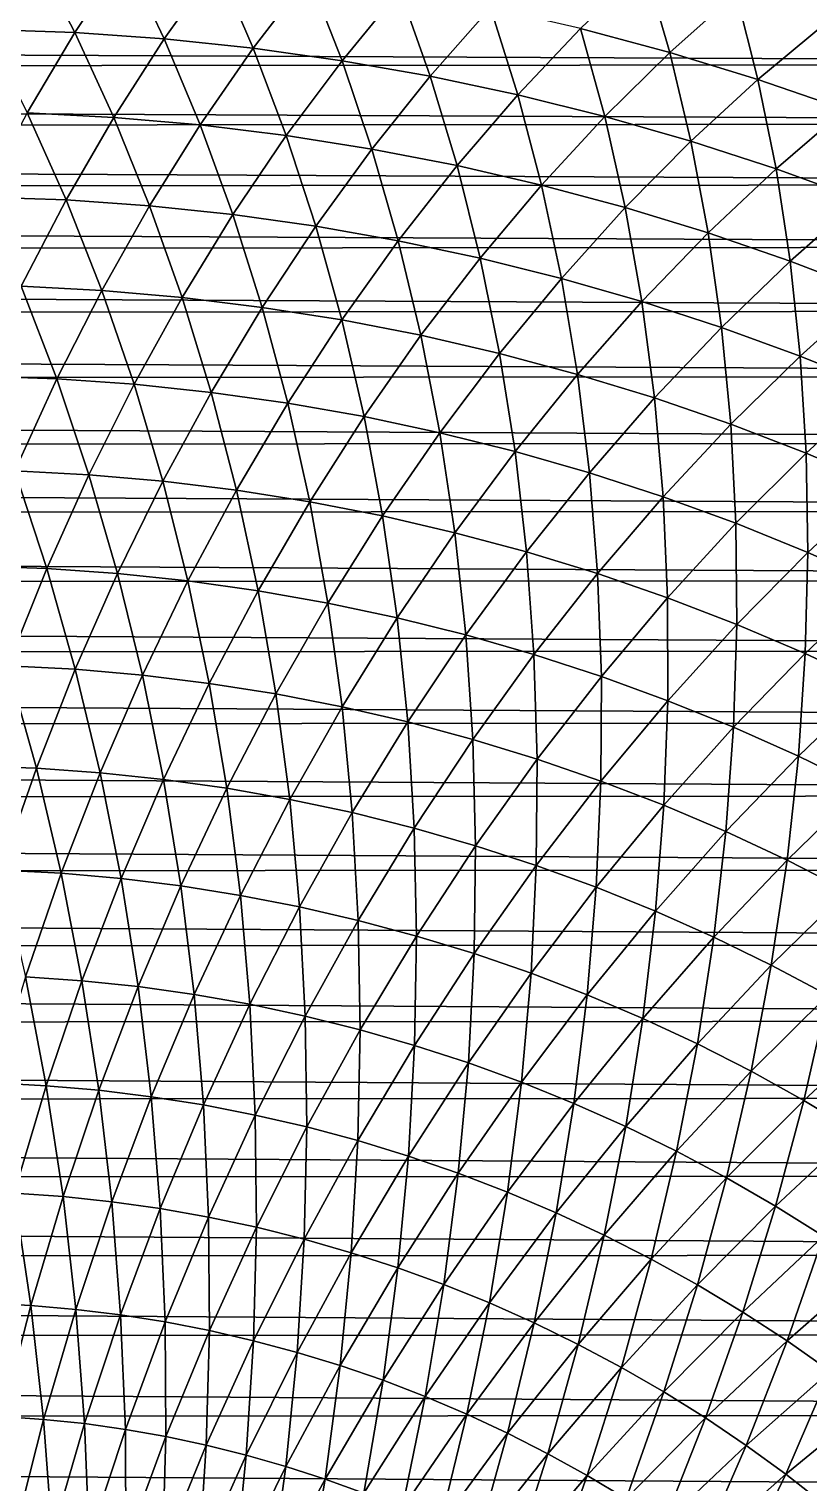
# Model space of a CAD drawing. Header units: millimetres. Extents: x -3250 to 5350, y -3250 to 3250.
# Drawn here: x 4570.5 to 4751.2, y 257.8 to 594.5 of the extents above; entities that cross this region are included whole.
import ezdxf

# ---------------------------------------------------------------- set-up
doc = ezdxf.new("R2010")
doc.units = ezdxf.units.MM
doc.header["$MEASUREMENT"] = 0
doc.layers.add('MESH_3D', color=2, linetype='CONTINUOUS')

msp = doc.modelspace()

# ---------------------------------------------------------------- linework, layer by layer
at = {"layer": 'MESH_3D'}
for points in [[(4560.38, 594.43, 26035.3), (4571.39, 612.46, 26014.23), (4550, 599.82, 26029.35)], [(4560.38, 594.43, 26035.3), (4581.11, 593.7, 26035.3), (4571.39, 612.46, 26014.23)], [(4581.11, 593.7, 26035.3), (4592.75, 611.34, 26014.23), (4571.39, 612.46, 26014.23)], [(4581.11, 593.7, 26035.3), (4601.82, 592.25, 26035.3), (4592.75, 611.34, 26014.23)], [(4601.82, 592.25, 26035.3), (4614.06, 609.48, 26014.23), (4592.75, 611.34, 26014.23)], [(4601.82, 592.25, 26035.3), (4622.45, 590.08, 26035.3), (4614.06, 609.48, 26014.23)], [(4622.45, 590.08, 26035.3), (4635.29, 606.87, 26014.23), (4614.06, 609.48, 26014.23)], [(4622.45, 590.08, 26035.3), (4643, 587.2, 26035.3), (4635.29, 606.87, 26014.23)], [(4643, 587.2, 26035.3), (4656.42, 603.53, 26014.23), (4635.29, 606.87, 26014.23)], [(4698.26, 594.63, 26014.23), (4718.92, 589.1, 26014.23), (4713.16, 608.93, 25992.53)], [(4718.92, 589.1, 26014.23), (4734.31, 602.86, 25992.53), (4713.16, 608.93, 25992.53)], [(4643, 587.2, 26035.3), (4663.44, 583.59, 26035.3), (4656.42, 603.53, 26014.23)], [(4663.44, 583.59, 26035.3), (4677.42, 599.44, 26014.23), (4656.42, 603.53, 26014.23)], [(4718.92, 589.1, 26014.23), (4739.38, 582.84, 26014.23), (4734.31, 602.86, 25992.53)], [(4739.38, 582.84, 26014.23), (4755.24, 596.06, 25992.53), (4734.31, 602.86, 25992.53)], [(2469.31, 597.99, 950.68), (5017.48, 599.82, 5751.65), (5030.54, 586.44, 5744.71)], [(4663.44, 583.59, 26035.3), (4683.74, 579.28, 26035.3), (4677.42, 599.44, 26014.23)], [(4683.74, 579.28, 26035.3), (4698.26, 594.63, 26014.23), (4677.42, 599.44, 26014.23)], [(2482.28, 584.61, 943.79), (2469.31, 597.99, 950.68), (5030.54, 586.44, 5744.71)], [(4739.38, 582.84, 26014.23), (4759.6, 575.88, 26014.23), (4755.24, 596.06, 25992.53)], [(4570.08, 575.12, 26055.73), (4581.11, 593.7, 26035.3), (4560.38, 594.43, 26035.3)], [(4570.08, 575.12, 26055.73), (4590.14, 574.07, 26055.73), (4581.11, 593.7, 26035.3)], [(4590.14, 574.07, 26055.73), (4601.82, 592.25, 26035.3), (4581.11, 593.7, 26035.3)], [(4683.74, 579.28, 26035.3), (4703.87, 574.26, 26035.3), (4698.26, 594.63, 26014.23)], [(4703.87, 574.26, 26035.3), (4718.92, 589.1, 26014.23), (4698.26, 594.63, 26014.23)], [(4590.14, 574.07, 26055.73), (4610.15, 572.32, 26055.73), (4601.82, 592.25, 26035.3)], [(4610.15, 572.32, 26055.73), (4622.45, 590.08, 26035.3), (4601.82, 592.25, 26035.3)], [(4610.15, 572.32, 26055.73), (4630.09, 569.87, 26055.73), (4622.45, 590.08, 26035.3)], [(4630.09, 569.87, 26055.73), (4643, 587.2, 26035.3), (4622.45, 590.08, 26035.3)], [(2482.28, 584.61, 943.79), (5030.54, 586.44, 5744.71), (5043.3, 572.69, 5737.93)], [(4630.09, 569.87, 26055.73), (4649.93, 566.73, 26055.73), (4643, 587.2, 26035.3)], [(4649.93, 566.73, 26055.73), (4663.44, 583.59, 26035.3), (4643, 587.2, 26035.3)], [(4703.87, 574.26, 26035.3), (4723.82, 568.54, 26035.3), (4718.92, 589.1, 26014.23)], [(4723.82, 568.54, 26035.3), (4739.38, 582.84, 26014.23), (4718.92, 589.1, 26014.23)], [(2494.95, 570.87, 937.06), (2482.28, 584.61, 943.79), (5043.3, 572.69, 5737.93)], [(4649.93, 566.73, 26055.73), (4669.65, 562.9, 26055.73), (4663.44, 583.59, 26035.3)], [(4669.65, 562.9, 26055.73), (4683.74, 579.28, 26035.3), (4663.44, 583.59, 26035.3)], [(4723.82, 568.54, 26035.3), (4743.56, 562.13, 26035.3), (4739.38, 582.84, 26014.23)], [(4743.56, 562.13, 26035.3), (4759.6, 575.88, 26014.23), (4739.38, 582.84, 26014.23)], [(4669.65, 562.9, 26055.73), (4689.22, 558.38, 26055.73), (4683.74, 579.28, 26035.3)], [(4689.22, 558.38, 26055.73), (4703.87, 574.26, 26035.3), (4683.74, 579.28, 26035.3)], [(4743.56, 562.13, 26035.3), (4763.06, 555.03, 26035.3), (4759.6, 575.88, 26014.23)], [(2494.95, 570.87, 937.06), (5043.3, 572.69, 5737.93), (5055.75, 558.59, 5731.32)], [(4559.7, 555.64, 26075.47), (4579.08, 554.97, 26075.47), (4570.08, 575.12, 26055.73)], [(4579.08, 554.97, 26075.47), (4590.14, 574.07, 26055.73), (4570.08, 575.12, 26055.73)], [(4579.08, 554.97, 26075.47), (4598.43, 553.61, 26075.47), (4590.14, 574.07, 26055.73)], [(4598.43, 553.61, 26075.47), (4610.15, 572.32, 26055.73), (4590.14, 574.07, 26055.73)], [(4689.22, 558.38, 26055.73), (4708.62, 553.18, 26055.73), (4703.87, 574.26, 26035.3)], [(4708.62, 553.18, 26055.73), (4723.82, 568.54, 26035.3), (4703.87, 574.26, 26035.3)], [(2507.31, 556.78, 930.49), (2494.95, 570.87, 937.06), (5055.75, 558.59, 5731.32)], [(4598.43, 553.61, 26075.47), (4617.73, 551.58, 26075.47), (4610.15, 572.32, 26055.73)], [(4617.73, 551.58, 26075.47), (4630.09, 569.87, 26055.73), (4610.15, 572.32, 26055.73)], [(4617.73, 551.58, 26075.47), (4636.93, 548.88, 26075.47), (4630.09, 569.87, 26055.73)], [(4636.93, 548.88, 26075.47), (4649.93, 566.73, 26055.73), (4630.09, 569.87, 26055.73)], [(4636.93, 548.88, 26075.47), (4656.04, 545.52, 26075.47), (4649.93, 566.73, 26055.73)], [(4656.04, 545.52, 26075.47), (4669.65, 562.9, 26055.73), (4649.93, 566.73, 26055.73)], [(4708.62, 553.18, 26055.73), (4727.83, 547.31, 26055.73), (4723.82, 568.54, 26035.3)], [(4727.83, 547.31, 26055.73), (4743.56, 562.13, 26035.3), (4723.82, 568.54, 26035.3)], [(4656.04, 545.52, 26075.47), (4675.01, 541.48, 26075.47), (4669.65, 562.9, 26055.73)], [(4675.01, 541.48, 26075.47), (4689.22, 558.38, 26055.73), (4669.65, 562.9, 26055.73)], [(4727.83, 547.31, 26055.73), (4746.82, 540.77, 26055.73), (4743.56, 562.13, 26035.3)], [(4746.82, 540.77, 26055.73), (4763.06, 555.03, 26035.3), (4743.56, 562.13, 26035.3)], [(2507.31, 556.78, 930.49), (5055.75, 558.59, 5731.32), (5067.9, 544.14, 5724.87)], [(2519.36, 542.34, 924.09), (2507.31, 556.78, 930.49), (5067.9, 544.14, 5724.87)], [(4568.68, 534.98, 26094.52), (4579.08, 554.97, 26075.47), (4559.7, 555.64, 26075.47)], [(4675.01, 541.48, 26075.47), (4693.83, 536.79, 26075.47), (4689.22, 558.38, 26055.73)], [(4693.83, 536.79, 26075.47), (4708.62, 553.18, 26055.73), (4689.22, 558.38, 26055.73)], [(4568.68, 534.98, 26094.52), (4587.34, 534, 26094.52), (4579.08, 554.97, 26075.47)], [(4587.34, 534, 26094.52), (4598.43, 553.61, 26075.47), (4579.08, 554.97, 26075.47)], [(4587.34, 534, 26094.52), (4605.95, 532.37, 26094.52), (4598.43, 553.61, 26075.47)], [(4605.95, 532.37, 26094.52), (4617.73, 551.58, 26075.47), (4598.43, 553.61, 26075.47)], [(4693.83, 536.79, 26075.47), (4712.48, 531.44, 26075.47), (4708.62, 553.18, 26055.73)], [(4712.48, 531.44, 26075.47), (4727.83, 547.31, 26055.73), (4708.62, 553.18, 26055.73)], [(4746.82, 540.77, 26055.73), (4765.58, 533.57, 26055.73), (4763.06, 555.03, 26035.3)], [(4605.95, 532.37, 26094.52), (4624.5, 530.09, 26094.52), (4617.73, 551.58, 26075.47)], [(4624.5, 530.09, 26094.52), (4636.93, 548.88, 26075.47), (4617.73, 551.58, 26075.47)], [(4624.5, 530.09, 26094.52), (4642.95, 527.17, 26094.52), (4636.93, 548.88, 26075.47)], [(4642.95, 527.17, 26094.52), (4656.04, 545.52, 26075.47), (4636.93, 548.88, 26075.47)], [(4642.95, 527.17, 26094.52), (4661.3, 523.61, 26094.52), (4656.04, 545.52, 26075.47)], [(4661.3, 523.61, 26094.52), (4675.01, 541.48, 26075.47), (4656.04, 545.52, 26075.47)], [(4712.48, 531.44, 26075.47), (4730.93, 525.45, 26075.47), (4727.83, 547.31, 26055.73)], [(4730.93, 525.45, 26075.47), (4746.82, 540.77, 26055.73), (4727.83, 547.31, 26055.73)], [(2519.36, 542.34, 924.09), (5067.9, 544.14, 5724.87), (5079.71, 529.35, 5718.59)], [(2531.09, 527.57, 917.86), (2519.36, 542.34, 924.09), (5079.71, 529.35, 5718.59)], [(4661.3, 523.61, 26094.52), (4679.5, 519.4, 26094.52), (4675.01, 541.48, 26075.47)], [(4679.5, 519.4, 26094.52), (4693.83, 536.79, 26075.47), (4675.01, 541.48, 26075.47)], [(4730.93, 525.45, 26075.47), (4749.15, 518.82, 26075.47), (4746.82, 540.77, 26055.73)], [(4749.15, 518.82, 26075.47), (4765.58, 533.57, 26055.73), (4746.82, 540.77, 26055.73)], [(4679.5, 519.4, 26094.52), (4697.55, 514.57, 26094.52), (4693.83, 536.79, 26075.47)], [(4697.55, 514.57, 26094.52), (4712.48, 531.44, 26075.47), (4693.83, 536.79, 26075.47)], [(4558.97, 514.15, 26112.84), (4576.91, 513.53, 26112.84), (4568.68, 534.98, 26094.52)], [(4576.91, 513.53, 26112.84), (4587.34, 534, 26094.52), (4568.68, 534.98, 26094.52)], [(4576.91, 513.53, 26112.84), (4594.82, 512.27, 26112.84), (4587.34, 534, 26094.52)], [(4594.82, 512.27, 26112.84), (4605.95, 532.37, 26094.52), (4587.34, 534, 26094.52)], [(4594.82, 512.27, 26112.84), (4612.67, 510.4, 26112.84), (4605.95, 532.37, 26094.52)], [(4612.67, 510.4, 26112.84), (4624.5, 530.09, 26094.52), (4605.95, 532.37, 26094.52)], [(4749.15, 518.82, 26075.47), (4767.14, 511.55, 26075.47), (4765.58, 533.57, 26055.73)], [(2531.09, 527.57, 917.86), (5079.71, 529.35, 5718.59), (5091.2, 514.23, 5712.48)], [(4612.67, 510.4, 26112.84), (4630.44, 507.9, 26112.84), (4624.5, 530.09, 26094.52)], [(4630.44, 507.9, 26112.84), (4642.95, 527.17, 26094.52), (4624.5, 530.09, 26094.52)], [(4697.55, 514.57, 26094.52), (4715.42, 509.1, 26094.52), (4712.48, 531.44, 26075.47)], [(4715.42, 509.1, 26094.52), (4730.93, 525.45, 26075.47), (4712.48, 531.44, 26075.47)], [(2542.5, 512.48, 911.8), (2531.09, 527.57, 917.86), (5091.2, 514.23, 5712.48)], [(4630.44, 507.9, 26112.84), (4648.12, 504.78, 26112.84), (4642.95, 527.17, 26094.52)], [(4648.12, 504.78, 26112.84), (4661.3, 523.61, 26094.52), (4642.95, 527.17, 26094.52)], [(4715.42, 509.1, 26094.52), (4733.08, 503.02, 26094.52), (4730.93, 525.45, 26075.47)], [(4733.08, 503.02, 26094.52), (4749.15, 518.82, 26075.47), (4730.93, 525.45, 26075.47)], [(4648.12, 504.78, 26112.84), (4665.68, 501.05, 26112.84), (4661.3, 523.61, 26094.52)], [(4665.68, 501.05, 26112.84), (4679.5, 519.4, 26094.52), (4661.3, 523.61, 26094.52)], [(4665.68, 501.05, 26112.84), (4683.09, 496.71, 26112.84), (4679.5, 519.4, 26094.52)], [(4683.09, 496.71, 26112.84), (4697.55, 514.57, 26094.52), (4679.5, 519.4, 26094.52)], [(4733.08, 503.02, 26094.52), (4750.53, 496.33, 26094.52), (4749.15, 518.82, 26075.47)], [(4750.53, 496.33, 26094.52), (4767.14, 511.55, 26075.47), (4749.15, 518.82, 26075.47)], [(2542.5, 512.48, 911.8), (5091.2, 514.23, 5712.48), (5102.36, 498.79, 5706.56)], [(2553.57, 497.07, 905.92), (2542.5, 512.48, 911.8), (5102.36, 498.79, 5706.56)], [(4567.19, 492.23, 26130.41), (4576.91, 513.53, 26112.84), (4558.97, 514.15, 26112.84)], [(4567.19, 492.23, 26130.41), (4584.36, 491.33, 26130.41), (4576.91, 513.53, 26112.84)], [(4584.36, 491.33, 26130.41), (4594.82, 512.27, 26112.84), (4576.91, 513.53, 26112.84)], [(4584.36, 491.33, 26130.41), (4601.48, 489.83, 26130.41), (4594.82, 512.27, 26112.84)], [(4601.48, 489.83, 26130.41), (4612.67, 510.4, 26112.84), (4594.82, 512.27, 26112.84)], [(4683.09, 496.71, 26112.84), (4700.35, 491.76, 26112.84), (4697.55, 514.57, 26094.52)], [(4700.35, 491.76, 26112.84), (4715.42, 509.1, 26094.52), (4697.55, 514.57, 26094.52)], [(4601.48, 489.83, 26130.41), (4618.55, 487.74, 26130.41), (4612.67, 510.4, 26112.84)], [(4618.55, 487.74, 26130.41), (4630.44, 507.9, 26112.84), (4612.67, 510.4, 26112.84)], [(4700.35, 491.76, 26112.84), (4717.42, 486.21, 26112.84), (4715.42, 509.1, 26094.52)], [(4717.42, 486.21, 26112.84), (4733.08, 503.02, 26094.52), (4715.42, 509.1, 26094.52)], [(4750.53, 496.33, 26094.52), (4767.73, 489.02, 26094.52), (4767.14, 511.55, 26075.47)], [(4618.55, 487.74, 26130.41), (4635.53, 485.05, 26130.41), (4630.44, 507.9, 26112.84)], [(4635.53, 485.05, 26130.41), (4648.12, 504.78, 26112.84), (4630.44, 507.9, 26112.84)], [(4635.53, 485.05, 26130.41), (4652.4, 481.77, 26130.41), (4648.12, 504.78, 26112.84)], [(4652.4, 481.77, 26130.41), (4665.68, 501.05, 26112.84), (4648.12, 504.78, 26112.84)], [(4717.42, 486.21, 26112.84), (4734.28, 480.08, 26112.84), (4733.08, 503.02, 26094.52)], [(4734.28, 480.08, 26112.84), (4750.53, 496.33, 26094.52), (4733.08, 503.02, 26094.52)], [(2553.57, 497.07, 905.92), (5102.36, 498.79, 5706.56), (5113.17, 483.04, 5700.82)], [(4652.4, 481.77, 26130.41), (4669.15, 477.9, 26130.41), (4665.68, 501.05, 26112.84)], [(4669.15, 477.9, 26130.41), (4683.09, 496.71, 26112.84), (4665.68, 501.05, 26112.84)], [(2564.3, 481.35, 900.22), (2553.57, 497.07, 905.92), (5113.17, 483.04, 5700.82)], [(4669.15, 477.9, 26130.41), (4685.76, 473.45, 26130.41), (4683.09, 496.71, 26112.84)], [(4685.76, 473.45, 26130.41), (4700.35, 491.76, 26112.84), (4683.09, 496.71, 26112.84)], [(4734.28, 480.08, 26112.84), (4750.93, 473.35, 26112.84), (4750.53, 496.33, 26094.52)], [(4750.93, 473.35, 26112.84), (4767.73, 489.02, 26094.52), (4750.53, 496.33, 26094.52)], [(4558.21, 470.16, 26147.21), (4574.61, 469.58, 26147.21), (4567.19, 492.23, 26130.41)], [(4574.61, 469.58, 26147.21), (4584.36, 491.33, 26130.41), (4567.19, 492.23, 26130.41)], [(4685.76, 473.45, 26130.41), (4702.2, 468.42, 26130.41), (4700.35, 491.76, 26112.84)], [(4702.2, 468.42, 26130.41), (4717.42, 486.21, 26112.84), (4700.35, 491.76, 26112.84)], [(4574.61, 469.58, 26147.21), (4590.98, 468.44, 26147.21), (4584.36, 491.33, 26130.41)], [(4590.98, 468.44, 26147.21), (4601.48, 489.83, 26130.41), (4584.36, 491.33, 26130.41)], [(4590.98, 468.44, 26147.21), (4607.31, 466.72, 26147.21), (4601.48, 489.83, 26130.41)], [(4607.31, 466.72, 26147.21), (4618.55, 487.74, 26130.41), (4601.48, 489.83, 26130.41)], [(4750.93, 473.35, 26112.84), (4767.32, 466.05, 26112.84), (4767.73, 489.02, 26094.52)], [(4607.31, 466.72, 26147.21), (4623.56, 464.44, 26147.21), (4618.55, 487.74, 26130.41)], [(4623.56, 464.44, 26147.21), (4635.53, 485.05, 26130.41), (4618.55, 487.74, 26130.41)], [(4623.56, 464.44, 26147.21), (4639.72, 461.59, 26147.21), (4635.53, 485.05, 26130.41)], [(4639.72, 461.59, 26147.21), (4652.4, 481.77, 26130.41), (4635.53, 485.05, 26130.41)], [(4702.2, 468.42, 26130.41), (4718.45, 462.83, 26130.41), (4717.42, 486.21, 26112.84)], [(4718.45, 462.83, 26130.41), (4734.28, 480.08, 26112.84), (4717.42, 486.21, 26112.84)], [(2564.3, 481.35, 900.22), (5113.17, 483.04, 5700.82), (5123.63, 466.99, 5695.26)], [(4639.72, 461.59, 26147.21), (4655.78, 458.18, 26147.21), (4652.4, 481.77, 26130.41)], [(4655.78, 458.18, 26147.21), (4669.15, 477.9, 26130.41), (4652.4, 481.77, 26130.41)], [(2574.68, 465.34, 894.7), (2564.3, 481.35, 900.22), (5123.63, 466.99, 5695.26)], [(4718.45, 462.83, 26130.41), (4734.5, 456.67, 26130.41), (4734.28, 480.08, 26112.84)], [(4734.5, 456.67, 26130.41), (4750.93, 473.35, 26112.84), (4734.28, 480.08, 26112.84)], [(4655.78, 458.18, 26147.21), (4671.7, 454.21, 26147.21), (4669.15, 477.9, 26130.41)], [(4671.7, 454.21, 26147.21), (4685.76, 473.45, 26130.41), (4669.15, 477.9, 26130.41)], [(4671.7, 454.21, 26147.21), (4687.48, 449.68, 26147.21), (4685.76, 473.45, 26130.41)], [(4687.48, 449.68, 26147.21), (4702.2, 468.42, 26130.41), (4685.76, 473.45, 26130.41)], [(4734.5, 456.67, 26130.41), (4750.33, 449.95, 26130.41), (4750.93, 473.35, 26112.84)], [(4750.33, 449.95, 26130.41), (4767.32, 466.05, 26112.84), (4750.93, 473.35, 26112.84)], [(4565.61, 447.08, 26163.23), (4574.61, 469.58, 26147.21), (4558.21, 470.16, 26147.21)], [(4565.61, 447.08, 26163.23), (4581.21, 446.26, 26163.23), (4574.61, 469.58, 26147.21)], [(4581.21, 446.26, 26163.23), (4590.98, 468.44, 26147.21), (4574.61, 469.58, 26147.21)], [(4581.21, 446.26, 26163.23), (4596.76, 444.9, 26163.23), (4590.98, 468.44, 26147.21)], [(4596.76, 444.9, 26163.23), (4607.31, 466.72, 26147.21), (4590.98, 468.44, 26147.21)], [(4687.48, 449.68, 26147.21), (4703.09, 444.61, 26147.21), (4702.2, 468.42, 26130.41)], [(4703.09, 444.61, 26147.21), (4718.45, 462.83, 26130.41), (4702.2, 468.42, 26130.41)], [(2574.68, 465.34, 894.7), (5123.63, 466.99, 5695.26), (5133.73, 450.66, 5689.89)], [(2584.7, 449.04, 889.38), (2574.68, 465.34, 894.7), (5133.73, 450.66, 5689.89)], [(4596.76, 444.9, 26163.23), (4612.26, 443, 26163.23), (4607.31, 466.72, 26147.21)], [(4612.26, 443, 26163.23), (4623.56, 464.44, 26147.21), (4607.31, 466.72, 26147.21)], [(4750.33, 449.95, 26130.41), (4765.91, 442.68, 26130.41), (4767.32, 466.05, 26112.84)], [(4612.26, 443, 26163.23), (4627.68, 440.56, 26163.23), (4623.56, 464.44, 26147.21)], [(4627.68, 440.56, 26163.23), (4639.72, 461.59, 26147.21), (4623.56, 464.44, 26147.21)], [(4627.68, 440.56, 26163.23), (4643.01, 437.58, 26163.23), (4639.72, 461.59, 26147.21)], [(4643.01, 437.58, 26163.23), (4655.78, 458.18, 26147.21), (4639.72, 461.59, 26147.21)], [(4703.09, 444.61, 26147.21), (4718.51, 439, 26147.21), (4718.45, 462.83, 26130.41)], [(4718.51, 439, 26147.21), (4734.5, 456.67, 26130.41), (4718.45, 462.83, 26130.41)], [(4643.01, 437.58, 26163.23), (4658.22, 434.07, 26163.23), (4655.78, 458.18, 26147.21)], [(4658.22, 434.07, 26163.23), (4671.7, 454.21, 26147.21), (4655.78, 458.18, 26147.21)], [(4718.51, 439, 26147.21), (4733.73, 432.85, 26147.21), (4734.5, 456.67, 26130.41)], [(4733.73, 432.85, 26147.21), (4750.33, 449.95, 26130.41), (4734.5, 456.67, 26130.41)], [(4658.22, 434.07, 26163.23), (4673.31, 430.02, 26163.23), (4671.7, 454.21, 26147.21)], [(4673.31, 430.02, 26163.23), (4687.48, 449.68, 26147.21), (4671.7, 454.21, 26147.21)], [(2584.7, 449.04, 889.38), (5133.73, 450.66, 5689.89), (5143.47, 434.04, 5684.72)], [(2594.37, 432.46, 884.24), (2584.7, 449.04, 889.38), (5143.47, 434.04, 5684.72)], [(4673.31, 430.02, 26163.23), (4688.24, 425.46, 26163.23), (4687.48, 449.68, 26147.21)], [(4688.24, 425.46, 26163.23), (4703.09, 444.61, 26147.21), (4687.48, 449.68, 26147.21)], [(4733.73, 432.85, 26147.21), (4748.73, 426.17, 26147.21), (4750.33, 449.95, 26130.41)], [(4748.73, 426.17, 26147.21), (4765.91, 442.68, 26130.41), (4750.33, 449.95, 26130.41)], [(4557.4, 423.87, 26178.44), (4572.19, 423.35, 26178.44), (4565.61, 447.08, 26163.23)], [(4572.19, 423.35, 26178.44), (4581.21, 446.26, 26163.23), (4565.61, 447.08, 26163.23)], [(4572.19, 423.35, 26178.44), (4586.95, 422.32, 26178.44), (4581.21, 446.26, 26163.23)], [(4586.95, 422.32, 26178.44), (4596.76, 444.9, 26163.23), (4581.21, 446.26, 26163.23)], [(4586.95, 422.32, 26178.44), (4601.66, 420.78, 26178.44), (4596.76, 444.9, 26163.23)], [(4601.66, 420.78, 26178.44), (4612.26, 443, 26163.23), (4596.76, 444.9, 26163.23)], [(4688.24, 425.46, 26163.23), (4703, 420.38, 26163.23), (4703.09, 444.61, 26147.21)], [(4703, 420.38, 26163.23), (4718.51, 439, 26147.21), (4703.09, 444.61, 26147.21)], [(4601.66, 420.78, 26178.44), (4616.32, 418.72, 26178.44), (4612.26, 443, 26163.23)], [(4616.32, 418.72, 26178.44), (4627.68, 440.56, 26163.23), (4612.26, 443, 26163.23)], [(4748.73, 426.17, 26147.21), (4763.48, 418.98, 26147.21), (4765.91, 442.68, 26130.41)], [(4616.32, 418.72, 26178.44), (4630.89, 416.15, 26178.44), (4627.68, 440.56, 26163.23)], [(4630.89, 416.15, 26178.44), (4643.01, 437.58, 26163.23), (4627.68, 440.56, 26163.23)], [(4703, 420.38, 26163.23), (4717.58, 414.78, 26163.23), (4718.51, 439, 26147.21)], [(4717.58, 414.78, 26163.23), (4733.73, 432.85, 26147.21), (4718.51, 439, 26147.21)], [(4630.89, 416.15, 26178.44), (4645.36, 413.07, 26178.44), (4643.01, 437.58, 26163.23)], [(4645.36, 413.07, 26178.44), (4658.22, 434.07, 26163.23), (4643.01, 437.58, 26163.23)], [(2594.37, 432.46, 884.24), (5143.47, 434.04, 5684.72), (5152.84, 417.15, 5679.74)], [(2603.67, 415.62, 879.3), (2594.37, 432.46, 884.24), (5152.84, 417.15, 5679.74)], [(4645.36, 413.07, 26178.44), (4659.72, 409.49, 26178.44), (4658.22, 434.07, 26163.23)], [(4659.72, 409.49, 26178.44), (4673.31, 430.02, 26163.23), (4658.22, 434.07, 26163.23)], [(4717.58, 414.78, 26163.23), (4731.96, 408.68, 26163.23), (4733.73, 432.85, 26147.21)], [(4731.96, 408.68, 26163.23), (4748.73, 426.17, 26147.21), (4733.73, 432.85, 26147.21)], [(4659.72, 409.49, 26178.44), (4673.95, 405.41, 26178.44), (4673.31, 430.02, 26163.23)], [(4673.95, 405.41, 26178.44), (4688.24, 425.46, 26163.23), (4673.31, 430.02, 26163.23)], [(4673.95, 405.41, 26178.44), (4688.02, 400.84, 26178.44), (4688.24, 425.46, 26163.23)], [(4688.02, 400.84, 26178.44), (4703, 420.38, 26163.23), (4688.24, 425.46, 26163.23)], [(4731.96, 408.68, 26163.23), (4746.11, 402.08, 26163.23), (4748.73, 426.17, 26147.21)], [(4746.11, 402.08, 26163.23), (4763.48, 418.98, 26147.21), (4748.73, 426.17, 26147.21)], [(4563.96, 399.76, 26192.82), (4572.19, 423.35, 26178.44), (4557.4, 423.87, 26178.44)], [(4563.96, 399.76, 26192.82), (4577.9, 399.03, 26192.82), (4572.19, 423.35, 26178.44)], [(4577.9, 399.03, 26192.82), (4586.95, 422.32, 26178.44), (4572.19, 423.35, 26178.44)], [(4577.9, 399.03, 26192.82), (4591.81, 397.81, 26192.82), (4586.95, 422.32, 26178.44)], [(4591.81, 397.81, 26192.82), (4601.66, 420.78, 26178.44), (4586.95, 422.32, 26178.44)], [(4591.81, 397.81, 26192.82), (4605.67, 396.11, 26192.82), (4601.66, 420.78, 26178.44)], [(4605.67, 396.11, 26192.82), (4616.32, 418.72, 26178.44), (4601.66, 420.78, 26178.44)], [(4605.67, 396.11, 26192.82), (4619.46, 393.92, 26192.82), (4616.32, 418.72, 26178.44)], [(4619.46, 393.92, 26192.82), (4630.89, 416.15, 26178.44), (4616.32, 418.72, 26178.44)], [(4688.02, 400.84, 26178.44), (4701.92, 395.78, 26178.44), (4703, 420.38, 26163.23)], [(4701.92, 395.78, 26178.44), (4717.58, 414.78, 26163.23), (4703, 420.38, 26163.23)], [(4746.11, 402.08, 26163.23), (4760.02, 394.99, 26163.23), (4763.48, 418.98, 26147.21)], [(2603.67, 415.62, 879.3), (5152.84, 417.15, 5679.74), (5161.84, 400, 5674.96)], [(2612.6, 398.52, 874.56), (2603.67, 415.62, 879.3), (5161.84, 400, 5674.96)], [(4619.46, 393.92, 26192.82), (4633.16, 391.26, 26192.82), (4630.89, 416.15, 26178.44)], [(4633.16, 391.26, 26192.82), (4645.36, 413.07, 26178.44), (4630.89, 416.15, 26178.44)], [(4701.92, 395.78, 26178.44), (4715.64, 390.23, 26178.44), (4717.58, 414.78, 26163.23)], [(4715.64, 390.23, 26178.44), (4731.96, 408.68, 26163.23), (4717.58, 414.78, 26163.23)], [(4633.16, 391.26, 26192.82), (4646.77, 388.12, 26192.82), (4645.36, 413.07, 26178.44)], [(4646.77, 388.12, 26192.82), (4659.72, 409.49, 26178.44), (4645.36, 413.07, 26178.44)], [(4646.77, 388.12, 26192.82), (4660.25, 384.5, 26192.82), (4659.72, 409.49, 26178.44)], [(4660.25, 384.5, 26192.82), (4673.95, 405.41, 26178.44), (4659.72, 409.49, 26178.44)], [(4715.64, 390.23, 26178.44), (4729.16, 384.22, 26178.44), (4731.96, 408.68, 26163.23)], [(4729.16, 384.22, 26178.44), (4746.11, 402.08, 26163.23), (4731.96, 408.68, 26163.23)], [(4660.25, 384.5, 26192.82), (4673.61, 380.42, 26192.82), (4673.95, 405.41, 26178.44)], [(4673.61, 380.42, 26192.82), (4688.02, 400.84, 26178.44), (4673.95, 405.41, 26178.44)], [(4673.61, 380.42, 26192.82), (4686.81, 375.88, 26192.82), (4688.02, 400.84, 26178.44)], [(4686.81, 375.88, 26192.82), (4701.92, 395.78, 26178.44), (4688.02, 400.84, 26178.44)], [(4729.16, 384.22, 26178.44), (4742.46, 377.73, 26178.44), (4746.11, 402.08, 26163.23)], [(4742.46, 377.73, 26178.44), (4760.02, 394.99, 26163.23), (4746.11, 402.08, 26163.23)], [(2612.6, 398.52, 874.56), (5161.84, 400, 5674.96), (5170.46, 382.6, 5670.38)], [(2621.14, 381.17, 870.02), (2612.6, 398.52, 874.56), (5170.46, 382.6, 5670.38)], [(4569.66, 375.06, 26206.36), (4577.9, 399.03, 26192.82), (4563.96, 399.76, 26192.82)], [(4569.66, 375.06, 26206.36), (4582.73, 374.15, 26206.36), (4577.9, 399.03, 26192.82)], [(4582.73, 374.15, 26206.36), (4591.81, 397.81, 26192.82), (4577.9, 399.03, 26192.82)], [(4582.73, 374.15, 26206.36), (4595.77, 372.78, 26206.36), (4591.81, 397.81, 26192.82)], [(4595.77, 372.78, 26206.36), (4605.67, 396.11, 26192.82), (4591.81, 397.81, 26192.82)], [(4595.77, 372.78, 26206.36), (4608.75, 370.95, 26206.36), (4605.67, 396.11, 26192.82)], [(4608.75, 370.95, 26206.36), (4619.46, 393.92, 26192.82), (4605.67, 396.11, 26192.82)], [(4608.75, 370.95, 26206.36), (4621.66, 368.68, 26206.36), (4619.46, 393.92, 26192.82)], [(4621.66, 368.68, 26206.36), (4633.16, 391.26, 26192.82), (4619.46, 393.92, 26192.82)], [(4686.81, 375.88, 26192.82), (4699.84, 370.87, 26192.82), (4701.92, 395.78, 26178.44)], [(4699.84, 370.87, 26192.82), (4715.64, 390.23, 26178.44), (4701.92, 395.78, 26178.44)], [(4742.46, 377.73, 26178.44), (4755.53, 370.78, 26178.44), (4760.02, 394.99, 26163.23)], [(4621.66, 368.68, 26206.36), (4634.49, 365.95, 26206.36), (4633.16, 391.26, 26192.82)], [(4634.49, 365.95, 26206.36), (4646.77, 388.12, 26192.82), (4633.16, 391.26, 26192.82)], [(4634.49, 365.95, 26206.36), (4647.21, 362.78, 26206.36), (4646.77, 388.12, 26192.82)], [(4647.21, 362.78, 26206.36), (4660.25, 384.5, 26192.82), (4646.77, 388.12, 26192.82)], [(4699.84, 370.87, 26192.82), (4712.69, 365.42, 26192.82), (4715.64, 390.23, 26178.44)], [(4712.69, 365.42, 26192.82), (4729.16, 384.22, 26178.44), (4715.64, 390.23, 26178.44)], [(4647.21, 362.78, 26206.36), (4659.81, 359.17, 26206.36), (4660.25, 384.5, 26192.82)], [(4659.81, 359.17, 26206.36), (4673.61, 380.42, 26192.82), (4660.25, 384.5, 26192.82)], [(4712.69, 365.42, 26192.82), (4725.35, 359.52, 26192.82), (4729.16, 384.22, 26178.44)], [(4725.35, 359.52, 26192.82), (4742.46, 377.73, 26178.44), (4729.16, 384.22, 26178.44)], [(2621.14, 381.17, 870.02), (5170.46, 382.6, 5670.38), (5178.69, 364.97, 5666.01)], [(2629.31, 363.59, 865.68), (2621.14, 381.17, 870.02), (5178.69, 364.97, 5666.01)], [(4659.81, 359.17, 26206.36), (4672.28, 355.12, 26206.36), (4673.61, 380.42, 26192.82)], [(4672.28, 355.12, 26206.36), (4686.81, 375.88, 26192.82), (4673.61, 380.42, 26192.82)], [(4725.35, 359.52, 26192.82), (4737.79, 353.18, 26192.82), (4742.46, 377.73, 26178.44)], [(4737.79, 353.18, 26192.82), (4755.53, 370.78, 26178.44), (4742.46, 377.73, 26178.44)], [(4562.24, 350.48, 26219.04), (4574.46, 349.84, 26219.04), (4569.66, 375.06, 26206.36)], [(4574.46, 349.84, 26219.04), (4582.73, 374.15, 26206.36), (4569.66, 375.06, 26206.36)], [(4574.46, 349.84, 26219.04), (4586.66, 348.78, 26219.04), (4582.73, 374.15, 26206.36)], [(4586.66, 348.78, 26219.04), (4595.77, 372.78, 26206.36), (4582.73, 374.15, 26206.36)], [(4672.28, 355.12, 26206.36), (4684.59, 350.63, 26206.36), (4686.81, 375.88, 26192.82)], [(4684.59, 350.63, 26206.36), (4699.84, 370.87, 26192.82), (4686.81, 375.88, 26192.82)], [(4586.66, 348.78, 26219.04), (4598.81, 347.28, 26219.04), (4595.77, 372.78, 26206.36)], [(4598.81, 347.28, 26219.04), (4608.75, 370.95, 26206.36), (4595.77, 372.78, 26206.36)], [(4598.81, 347.28, 26219.04), (4610.9, 345.37, 26219.04), (4608.75, 370.95, 26206.36)], [(4610.9, 345.37, 26219.04), (4621.66, 368.68, 26206.36), (4608.75, 370.95, 26206.36)], [(4684.59, 350.63, 26206.36), (4696.75, 345.72, 26206.36), (4699.84, 370.87, 26192.82)], [(4696.75, 345.72, 26206.36), (4712.69, 365.42, 26192.82), (4699.84, 370.87, 26192.82)], [(4737.79, 353.18, 26192.82), (4750, 346.41, 26192.82), (4755.53, 370.78, 26178.44)], [(4750, 346.41, 26192.82), (4768.34, 363.38, 26178.44), (4755.53, 370.78, 26178.44)], [(4610.9, 345.37, 26219.04), (4622.91, 343.03, 26219.04), (4621.66, 368.68, 26206.36)], [(4622.91, 343.03, 26219.04), (4634.49, 365.95, 26206.36), (4621.66, 368.68, 26206.36)], [(2629.31, 363.59, 865.68), (5178.69, 364.97, 5666.01), (5186.53, 347.11, 5661.84)], [(4622.91, 343.03, 26219.04), (4634.84, 340.28, 26219.04), (4634.49, 365.95, 26206.36)], [(4634.84, 340.28, 26219.04), (4647.21, 362.78, 26206.36), (4634.49, 365.95, 26206.36)], [(4696.75, 345.72, 26206.36), (4708.73, 340.39, 26206.36), (4712.69, 365.42, 26192.82)], [(4708.73, 340.39, 26206.36), (4725.35, 359.52, 26192.82), (4712.69, 365.42, 26192.82)], [(2637.09, 345.78, 861.55), (2629.31, 363.59, 865.68), (5186.53, 347.11, 5661.84)], [(4634.84, 340.28, 26219.04), (4646.67, 337.11, 26219.04), (4647.21, 362.78, 26206.36)], [(4646.67, 337.11, 26219.04), (4659.81, 359.17, 26206.36), (4647.21, 362.78, 26206.36)], [(4750, 346.41, 26192.82), (4761.97, 339.22, 26192.82), (4768.34, 363.38, 26178.44)], [(4646.67, 337.11, 26219.04), (4658.37, 333.53, 26219.04), (4659.81, 359.17, 26206.36)], [(4658.37, 333.53, 26219.04), (4672.28, 355.12, 26206.36), (4659.81, 359.17, 26206.36)], [(4708.73, 340.39, 26206.36), (4720.51, 334.64, 26206.36), (4725.35, 359.52, 26192.82)], [(4720.51, 334.64, 26206.36), (4737.79, 353.18, 26192.82), (4725.35, 359.52, 26192.82)], [(4658.37, 333.53, 26219.04), (4669.95, 329.55, 26219.04), (4672.28, 355.12, 26206.36)], [(4669.95, 329.55, 26219.04), (4684.59, 350.63, 26206.36), (4672.28, 355.12, 26206.36)], [(4567.03, 324.94, 26230.84), (4574.46, 349.84, 26219.04), (4562.24, 350.48, 26219.04)], [(4669.95, 329.55, 26219.04), (4681.37, 325.16, 26219.04), (4684.59, 350.63, 26206.36)], [(4681.37, 325.16, 26219.04), (4696.75, 345.72, 26206.36), (4684.59, 350.63, 26206.36)], [(4720.51, 334.64, 26206.36), (4732.08, 328.49, 26206.36), (4737.79, 353.18, 26192.82)], [(4732.08, 328.49, 26206.36), (4750, 346.41, 26192.82), (4737.79, 353.18, 26192.82)], [(2637.09, 345.78, 861.55), (5186.53, 347.11, 5661.84), (5193.97, 329.03, 5657.89)], [(4567.03, 324.94, 26230.84), (4578.36, 324.15, 26230.84), (4574.46, 349.84, 26219.04)], [(4578.36, 324.15, 26230.84), (4586.66, 348.78, 26219.04), (4574.46, 349.84, 26219.04)], [(4578.36, 324.15, 26230.84), (4589.65, 322.96, 26230.84), (4586.66, 348.78, 26219.04)], [(4589.65, 322.96, 26230.84), (4598.81, 347.28, 26219.04), (4586.66, 348.78, 26219.04)], [(4589.65, 322.96, 26230.84), (4600.9, 321.38, 26230.84), (4598.81, 347.28, 26219.04)], [(4600.9, 321.38, 26230.84), (4610.9, 345.37, 26219.04), (4598.81, 347.28, 26219.04)], [(2644.47, 327.77, 857.62), (2637.09, 345.78, 861.55), (5193.97, 329.03, 5657.89)], [(4600.9, 321.38, 26230.84), (4612.09, 319.41, 26230.84), (4610.9, 345.37, 26219.04)], [(4612.09, 319.41, 26230.84), (4622.91, 343.03, 26219.04), (4610.9, 345.37, 26219.04)], [(4681.37, 325.16, 26219.04), (4692.64, 320.38, 26219.04), (4696.75, 345.72, 26206.36)], [(4692.64, 320.38, 26219.04), (4708.73, 340.39, 26206.36), (4696.75, 345.72, 26206.36)], [(4732.08, 328.49, 26206.36), (4743.44, 321.93, 26206.36), (4750, 346.41, 26192.82)], [(4743.44, 321.93, 26206.36), (4761.97, 339.22, 26192.82), (4750, 346.41, 26192.82)], [(4612.09, 319.41, 26230.84), (4623.2, 317.05, 26230.84), (4622.91, 343.03, 26219.04)], [(4623.2, 317.05, 26230.84), (4634.84, 340.28, 26219.04), (4622.91, 343.03, 26219.04)], [(4623.2, 317.05, 26230.84), (4634.22, 314.3, 26230.84), (4634.84, 340.28, 26219.04)], [(4634.22, 314.3, 26230.84), (4646.67, 337.11, 26219.04), (4634.84, 340.28, 26219.04)], [(4692.64, 320.38, 26219.04), (4703.74, 315.2, 26219.04), (4708.73, 340.39, 26206.36)], [(4703.74, 315.2, 26219.04), (4720.51, 334.64, 26206.36), (4708.73, 340.39, 26206.36)], [(4634.22, 314.3, 26230.84), (4645.13, 311.17, 26230.84), (4646.67, 337.11, 26219.04)], [(4645.13, 311.17, 26230.84), (4658.37, 333.53, 26219.04), (4646.67, 337.11, 26219.04)], [(4743.44, 321.93, 26206.36), (4754.55, 314.99, 26206.36), (4761.97, 339.22, 26192.82)], [(4645.13, 311.17, 26230.84), (4655.94, 307.66, 26230.84), (4658.37, 333.53, 26219.04)], [(4655.94, 307.66, 26230.84), (4669.95, 329.55, 26219.04), (4658.37, 333.53, 26219.04)], [(4703.74, 315.2, 26219.04), (4714.64, 309.65, 26219.04), (4720.51, 334.64, 26206.36)], [(4714.64, 309.65, 26219.04), (4732.08, 328.49, 26206.36), (4720.51, 334.64, 26206.36)], [(2644.47, 327.77, 857.62), (5193.97, 329.03, 5657.89), (5201.02, 310.75, 5654.15)], [(2651.46, 309.54, 853.91), (2644.47, 327.77, 857.62), (5201.02, 310.75, 5654.15)], [(4655.94, 307.66, 26230.84), (4666.61, 303.78, 26230.84), (4669.95, 329.55, 26219.04)], [(4666.61, 303.78, 26230.84), (4681.37, 325.16, 26219.04), (4669.95, 329.55, 26219.04)], [(4714.64, 309.65, 26219.04), (4725.35, 303.71, 26219.04), (4732.08, 328.49, 26206.36)], [(4725.35, 303.71, 26219.04), (4743.44, 321.93, 26206.36), (4732.08, 328.49, 26206.36)], [(4560.46, 299.5, 26241.75), (4570.9, 298.96, 26241.75), (4567.03, 324.94, 26230.84)], [(4570.9, 298.96, 26241.75), (4578.36, 324.15, 26230.84), (4567.03, 324.94, 26230.84)], [(4570.9, 298.96, 26241.75), (4581.33, 298.04, 26241.75), (4578.36, 324.15, 26230.84)], [(4581.33, 298.04, 26241.75), (4589.65, 322.96, 26230.84), (4578.36, 324.15, 26230.84)], [(4666.61, 303.78, 26230.84), (4677.14, 299.52, 26230.84), (4681.37, 325.16, 26219.04)], [(4677.14, 299.52, 26230.84), (4692.64, 320.38, 26219.04), (4681.37, 325.16, 26219.04)], [(4581.33, 298.04, 26241.75), (4591.71, 296.77, 26241.75), (4589.65, 322.96, 26230.84)], [(4591.71, 296.77, 26241.75), (4600.9, 321.38, 26230.84), (4589.65, 322.96, 26230.84)], [(4591.71, 296.77, 26241.75), (4602.04, 295.13, 26241.75), (4600.9, 321.38, 26230.84)], [(4602.04, 295.13, 26241.75), (4612.09, 319.41, 26230.84), (4600.9, 321.38, 26230.84)], [(4677.14, 299.52, 26230.84), (4687.52, 294.9, 26230.84), (4692.64, 320.38, 26219.04)], [(4687.52, 294.9, 26230.84), (4703.74, 315.2, 26219.04), (4692.64, 320.38, 26219.04)], [(4725.35, 303.71, 26219.04), (4735.84, 297.41, 26219.04), (4743.44, 321.93, 26206.36)], [(4735.84, 297.41, 26219.04), (4754.55, 314.99, 26206.36), (4743.44, 321.93, 26206.36)], [(4602.04, 295.13, 26241.75), (4612.31, 293.14, 26241.75), (4612.09, 319.41, 26230.84)], [(4612.31, 293.14, 26241.75), (4623.2, 317.05, 26230.84), (4612.09, 319.41, 26230.84)], [(4612.31, 293.14, 26241.75), (4622.5, 290.78, 26241.75), (4623.2, 317.05, 26230.84)], [(4622.5, 290.78, 26241.75), (4634.22, 314.3, 26230.84), (4623.2, 317.05, 26230.84)], [(4622.5, 290.78, 26241.75), (4632.6, 288.08, 26241.75), (4634.22, 314.3, 26230.84)], [(4632.6, 288.08, 26241.75), (4645.13, 311.17, 26230.84), (4634.22, 314.3, 26230.84)], [(4687.52, 294.9, 26230.84), (4697.72, 289.92, 26230.84), (4703.74, 315.2, 26219.04)], [(4697.72, 289.92, 26230.84), (4714.64, 309.65, 26219.04), (4703.74, 315.2, 26219.04)], [(4735.84, 297.41, 26219.04), (4746.11, 290.74, 26219.04), (4754.55, 314.99, 26206.36)], [(4746.11, 290.74, 26219.04), (4765.42, 307.65, 26206.36), (4754.55, 314.99, 26206.36)], [(2651.46, 309.54, 853.91), (5201.02, 310.75, 5654.15), (5207.66, 292.27, 5650.62)], [(4632.6, 288.08, 26241.75), (4642.61, 285.02, 26241.75), (4645.13, 311.17, 26230.84)], [(4642.61, 285.02, 26241.75), (4655.94, 307.66, 26230.84), (4645.13, 311.17, 26230.84)], [(2658.05, 291.13, 850.41), (2651.46, 309.54, 853.91), (5207.66, 292.27, 5650.62)], [(4642.61, 285.02, 26241.75), (4652.5, 281.61, 26241.75), (4655.94, 307.66, 26230.84)], [(4652.5, 281.61, 26241.75), (4666.61, 303.78, 26230.84), (4655.94, 307.66, 26230.84)], [(4697.72, 289.92, 26230.84), (4707.75, 284.59, 26230.84), (4714.64, 309.65, 26219.04)], [(4707.75, 284.59, 26230.84), (4725.35, 303.71, 26219.04), (4714.64, 309.65, 26219.04)], [(4746.11, 290.74, 26219.04), (4756.13, 283.72, 26219.04), (4765.42, 307.65, 26206.36)], [(4652.5, 281.61, 26241.75), (4662.26, 277.86, 26241.75), (4666.61, 303.78, 26230.84)], [(4662.26, 277.86, 26241.75), (4677.14, 299.52, 26230.84), (4666.61, 303.78, 26230.84)], [(4707.75, 284.59, 26230.84), (4717.59, 278.91, 26230.84), (4725.35, 303.71, 26219.04)], [(4717.59, 278.91, 26230.84), (4735.84, 297.41, 26219.04), (4725.35, 303.71, 26219.04)], [(4564.32, 273.24, 26251.75), (4570.9, 298.96, 26241.75), (4560.46, 299.5, 26241.75)], [(4564.32, 273.24, 26251.75), (4573.85, 272.57, 26251.75), (4570.9, 298.96, 26241.75)], [(4573.85, 272.57, 26251.75), (4581.33, 298.04, 26241.75), (4570.9, 298.96, 26241.75)], [(4573.85, 272.57, 26251.75), (4583.35, 271.58, 26251.75), (4581.33, 298.04, 26241.75)], [(4583.35, 271.58, 26251.75), (4591.71, 296.77, 26241.75), (4581.33, 298.04, 26241.75)], [(4583.35, 271.58, 26251.75), (4592.8, 270.25, 26251.75), (4591.71, 296.77, 26241.75)], [(4592.8, 270.25, 26251.75), (4602.04, 295.13, 26241.75), (4591.71, 296.77, 26241.75)], [(4662.26, 277.86, 26241.75), (4671.89, 273.78, 26241.75), (4677.14, 299.52, 26230.84)], [(4671.89, 273.78, 26241.75), (4687.52, 294.9, 26230.84), (4677.14, 299.52, 26230.84)], [(4717.59, 278.91, 26230.84), (4727.22, 272.89, 26230.84), (4735.84, 297.41, 26219.04)], [(4727.22, 272.89, 26230.84), (4746.11, 290.74, 26219.04), (4735.84, 297.41, 26219.04)], [(4592.8, 270.25, 26251.75), (4602.21, 268.59, 26251.75), (4602.04, 295.13, 26241.75)], [(4602.21, 268.59, 26251.75), (4612.31, 293.14, 26241.75), (4602.04, 295.13, 26241.75)], [(4602.21, 268.59, 26251.75), (4611.55, 266.6, 26251.75), (4612.31, 293.14, 26241.75)], [(4611.55, 266.6, 26251.75), (4622.5, 290.78, 26241.75), (4612.31, 293.14, 26241.75)], [(4671.89, 273.78, 26241.75), (4681.37, 269.36, 26241.75), (4687.52, 294.9, 26230.84)], [(4681.37, 269.36, 26241.75), (4697.72, 289.92, 26230.84), (4687.52, 294.9, 26230.84)], [(2658.05, 291.13, 850.41), (5207.66, 292.27, 5650.62), (5213.89, 273.62, 5647.31)], [(2664.23, 272.54, 847.13), (2658.05, 291.13, 850.41), (5213.89, 273.62, 5647.31)], [(4611.55, 266.6, 26251.75), (4620.82, 264.29, 26251.75), (4622.5, 290.78, 26241.75)], [(4620.82, 264.29, 26251.75), (4632.6, 288.08, 26241.75), (4622.5, 290.78, 26241.75)], [(4681.37, 269.36, 26241.75), (4690.69, 264.61, 26241.75), (4697.72, 289.92, 26230.84)], [(4690.69, 264.61, 26241.75), (4707.75, 284.59, 26230.84), (4697.72, 289.92, 26230.84)], [(4727.22, 272.89, 26230.84), (4736.64, 266.54, 26230.84), (4746.11, 290.74, 26219.04)], [(4736.64, 266.54, 26230.84), (4756.13, 283.72, 26219.04), (4746.11, 290.74, 26219.04)], [(4620.82, 264.29, 26251.75), (4630, 261.66, 26251.75), (4632.6, 288.08, 26241.75)], [(4630, 261.66, 26251.75), (4642.61, 285.02, 26241.75), (4632.6, 288.08, 26241.75)], [(4630, 261.66, 26251.75), (4639.08, 258.71, 26251.75), (4642.61, 285.02, 26241.75)], [(4639.08, 258.71, 26251.75), (4652.5, 281.61, 26241.75), (4642.61, 285.02, 26241.75)], [(4690.69, 264.61, 26241.75), (4699.84, 259.54, 26241.75), (4707.75, 284.59, 26230.84)], [(4699.84, 259.54, 26241.75), (4717.59, 278.91, 26230.84), (4707.75, 284.59, 26230.84)], [(4736.64, 266.54, 26230.84), (4745.82, 259.87, 26230.84), (4756.13, 283.72, 26219.04)], [(4745.82, 259.87, 26230.84), (4765.91, 276.35, 26219.04), (4756.13, 283.72, 26219.04)], [(4639.08, 258.71, 26251.75), (4648.06, 255.44, 26251.75), (4652.5, 281.61, 26241.75)], [(4648.06, 255.44, 26251.75), (4662.26, 277.86, 26241.75), (4652.5, 281.61, 26241.75)], [(4648.06, 255.44, 26251.75), (4656.91, 251.86, 26251.75), (4662.26, 277.86, 26241.75)], [(4656.91, 251.86, 26251.75), (4671.89, 273.78, 26241.75), (4662.26, 277.86, 26241.75)], [(4699.84, 259.54, 26241.75), (4708.81, 254.15, 26241.75), (4717.59, 278.91, 26230.84)], [(4708.81, 254.15, 26241.75), (4727.22, 272.89, 26230.84), (4717.59, 278.91, 26230.84)], [(4745.82, 259.87, 26230.84), (4754.77, 252.87, 26230.84), (4765.91, 276.35, 26219.04)], [(2664.23, 272.54, 847.13), (5213.89, 273.62, 5647.31), (5219.7, 254.79, 5644.22)], [(4567.24, 246.61, 26260.85), (4573.85, 272.57, 26251.75), (4564.32, 273.24, 26251.75)], [(4656.91, 251.86, 26251.75), (4665.64, 247.98, 26251.75), (4671.89, 273.78, 26241.75)], [(4665.64, 247.98, 26251.75), (4681.37, 269.36, 26241.75), (4671.89, 273.78, 26241.75)], [(4708.81, 254.15, 26241.75), (4717.58, 248.45, 26241.75), (4727.22, 272.89, 26230.84)], [(4717.58, 248.45, 26241.75), (4736.64, 266.54, 26230.84), (4727.22, 272.89, 26230.84)], [(2670, 253.78, 844.06), (2664.23, 272.54, 847.13), (5219.7, 254.79, 5644.22)], [(4567.24, 246.61, 26260.85), (4575.84, 245.86, 26260.85), (4573.85, 272.57, 26251.75)], [(4575.84, 245.86, 26260.85), (4583.35, 271.58, 26251.75), (4573.85, 272.57, 26251.75)], [(4575.84, 245.86, 26260.85), (4584.41, 244.81, 26260.85), (4583.35, 271.58, 26251.75)], [(4584.41, 244.81, 26260.85), (4592.8, 270.25, 26251.75), (4583.35, 271.58, 26251.75)], [(4584.41, 244.81, 26260.85), (4592.93, 243.46, 26260.85), (4592.8, 270.25, 26251.75)], [(4592.93, 243.46, 26260.85), (4602.21, 268.59, 26251.75), (4592.8, 270.25, 26251.75)], [(4665.64, 247.98, 26251.75), (4674.22, 243.79, 26251.75), (4681.37, 269.36, 26241.75)], [(4674.22, 243.79, 26251.75), (4690.69, 264.61, 26241.75), (4681.37, 269.36, 26241.75)], [(4592.93, 243.46, 26260.85), (4601.4, 241.81, 26260.85), (4602.21, 268.59, 26251.75)], [(4601.4, 241.81, 26260.85), (4611.55, 266.6, 26251.75), (4602.21, 268.59, 26251.75)], [(4601.4, 241.81, 26260.85), (4609.81, 239.87, 26260.85), (4611.55, 266.6, 26251.75)], [(4609.81, 239.87, 26260.85), (4620.82, 264.29, 26251.75), (4611.55, 266.6, 26251.75)], [(4717.58, 248.45, 26241.75), (4726.15, 242.45, 26241.75), (4736.64, 266.54, 26230.84)], [(4726.15, 242.45, 26241.75), (4745.82, 259.87, 26230.84), (4736.64, 266.54, 26230.84)], [(4609.81, 239.87, 26260.85), (4618.14, 237.64, 26260.85), (4620.82, 264.29, 26251.75)], [(4618.14, 237.64, 26260.85), (4630, 261.66, 26251.75), (4620.82, 264.29, 26251.75)], [(4674.22, 243.79, 26251.75), (4682.65, 239.31, 26251.75), (4690.69, 264.61, 26241.75)], [(4682.65, 239.31, 26251.75), (4699.84, 259.54, 26241.75), (4690.69, 264.61, 26241.75)], [(4618.14, 237.64, 26260.85), (4626.39, 235.11, 26260.85), (4630, 261.66, 26251.75)], [(4626.39, 235.11, 26260.85), (4639.08, 258.71, 26251.75), (4630, 261.66, 26251.75)], [(4682.65, 239.31, 26251.75), (4690.92, 234.53, 26251.75), (4699.84, 259.54, 26241.75)], [(4690.92, 234.53, 26251.75), (4708.81, 254.15, 26241.75), (4699.84, 259.54, 26241.75)], [(4726.15, 242.45, 26241.75), (4734.5, 236.16, 26241.75), (4745.82, 259.87, 26230.84)], [(4734.5, 236.16, 26241.75), (4754.77, 252.87, 26230.84), (4745.82, 259.87, 26230.84)], [(4626.39, 235.11, 26260.85), (4634.55, 232.3, 26260.85), (4639.08, 258.71, 26251.75)], [(4634.55, 232.3, 26260.85), (4648.06, 255.44, 26251.75), (4639.08, 258.71, 26251.75)]]:
    msp.add_3dface(points, dxfattribs=at)

doc.saveas('drawing.dxf')
